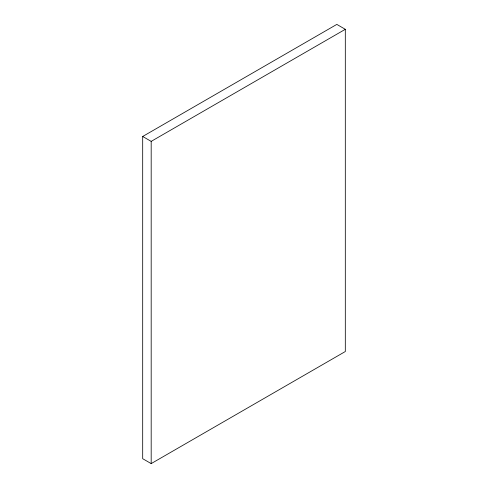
<?xml version="1.0" encoding="UTF-8"?>
<svg xmlns="http://www.w3.org/2000/svg" width="488" height="488" viewBox="0 0 488 488"><rect width="100%" height="100%" fill="white"/><g stroke="black" fill="none" stroke-linecap="round" stroke-linejoin="round"><path stroke-width="0.73" d="M142.691 136.475L336.818 24.4L345.309 29.304L345.309 351.525L151.182 463.6L142.691 458.696L142.691 136.475L151.182 141.38L345.309 29.304M151.182 141.38L151.182 463.6"/></g></svg>
